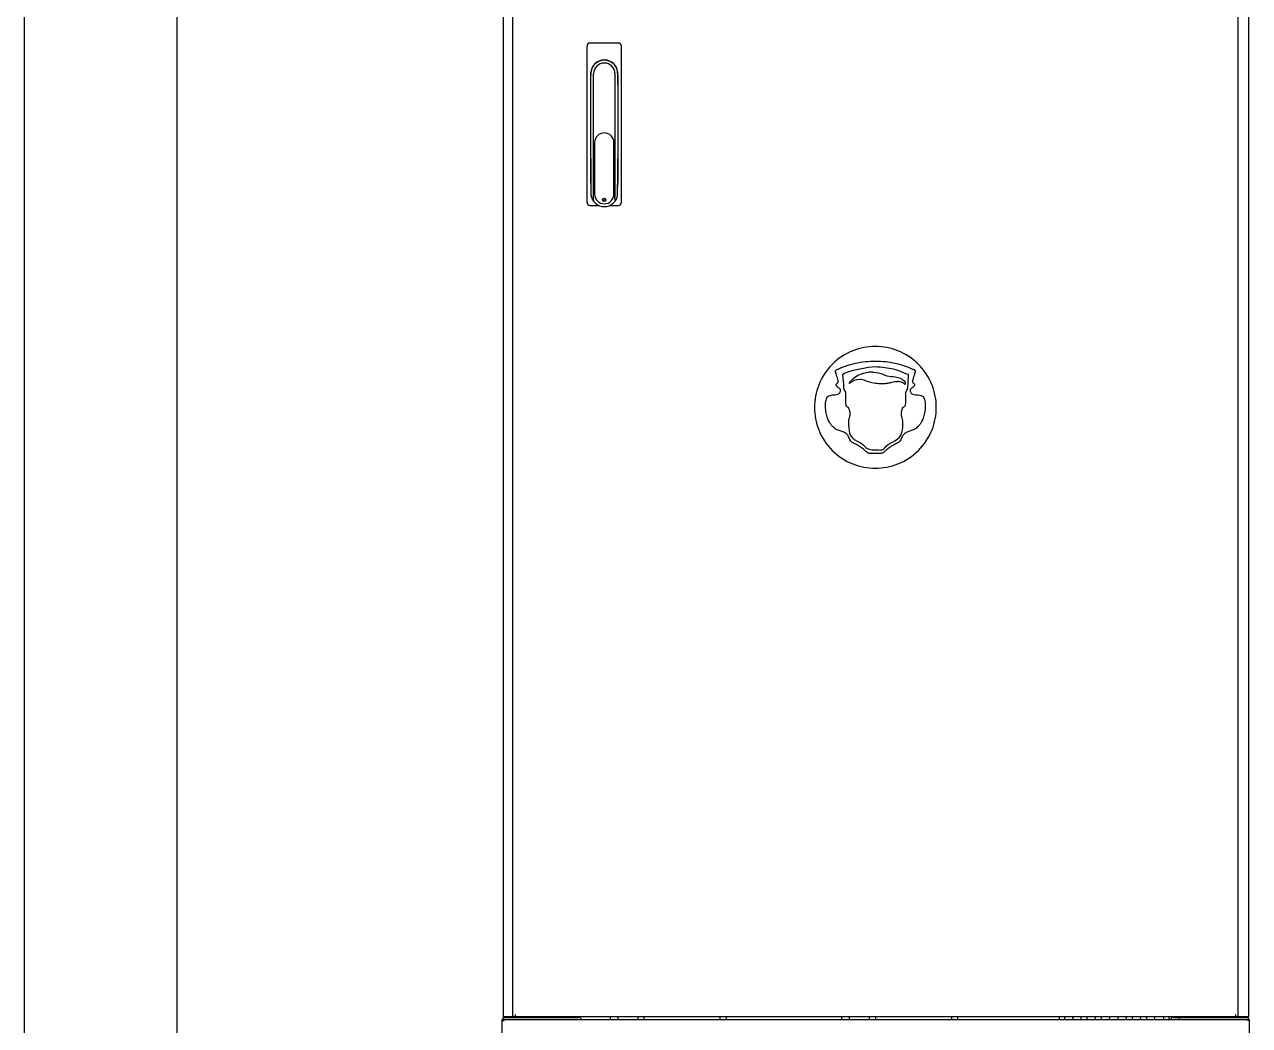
# Model space of a CAD drawing. Header units: millimetres. Extents: x 0 to 87554, y -20854 to 20404.
# Drawn here: x 14735 to 15942, y -7035 to -6048 of the extents above; entities that cross this region are included whole.
import ezdxf

# ---------------------------------------------------------------- set-up
doc = ezdxf.new("R2010")
doc.units = ezdxf.units.MM
doc.layers.get('0').update_dxf_attribs({"lineweight": 15})
for name, color, linetype in [('2403-00163_B-M4-1_0', 7, 'Continuous'), ('2403-00165_B-M5-1_0', 7, 'Continuous'), ('4209-01033_0', 7, 'Continuous'), ('4212-L0877_0', 7, 'Continuous'), ('4215-12269_9_0', 7, 'Continuous'), ('4215-12653_3_0', 7, 'Continuous'), ('4215-12657_0', 7, 'Continuous'), ('4215-12661_1_0', 7, 'Continuous'), ('4215-17085_1_0', 7, 'Continuous'), ('4215-17086_1_0', 7, 'Continuous'), ('8SJ_MS839_0210_0', 7, 'Continuous'), ('CORNER_FITTING-1_041_0', 7, 'Continuous'), ('CORNER_FITTING-2_041_0', 7, 'Continuous'), ('EM-S-M6-ZC_0', 7, 'Continuous'), ('MS840-1-F____-76922_0', 7, 'Continuous'), ('MS840-1-F____-80589_0', 7, 'Continuous')]:
    doc.layers.add(name, color=color, linetype=linetype)
doc.layers.add('AM_0', color=7, linetype='Continuous', lineweight=30)

# ---------------------------------------------------------------- blocks, each defined once
blk = doc.blocks.new('ju77')
at = {"layer": '2403-00163_B-M4-1_0', "color": 87, "linetype": 'Continuous'}
for p, q in [((140.9, -1554), (140.9, -1557)), ((146.1, -1554), (146.1, -1557)), ((243.9, -1554), (243.9, -1557)), ((249.1, -1554), (249.1, -1557))]:
    blk.add_line(p, q, dxfattribs=at)
at = {"layer": '2403-00165_B-M5-1_0', "color": 87, "linetype": 'Continuous'}
for p, q in [((-274.1, -1554), (-274.1, -1557)), ((-268, -1554), (-268, -1557)), ((-193.1, -1554), (-193.1, -1557)), ((-187, -1554), (-187, -1557)), ((-46.1, -1554), (-46.1, -1557)), ((-40, -1554), (-40, -1557)), ((34.9, -1554), (34.9, -1557)), ((41, -1554), (41, -1557))]:
    blk.add_line(p, q, dxfattribs=at)
at = {"layer": '4209-01033_0', "color": 87, "linetype": 'Continuous'}
for p, q in [((155, -1557), (154.2, -1554)), ((162.4, -1557), (163.1, -1554)), ((169, -1557), (168.2, -1554)), ((176.4, -1557), (177.1, -1554)), ((183, -1557), (182.2, -1554)), ((190.4, -1557), (191.1, -1554)), ((199.6, -1557), (198.8, -1554)), ((206.9, -1557), (207.7, -1554)), ((213.6, -1557), (212.8, -1554)), ((220.9, -1557), (221.7, -1554)), ((227.6, -1557), (226.8, -1554)), ((234.9, -1557), (235.7, -1554))]:
    blk.add_line(p, q, dxfattribs=at)
at = {"layer": '4212-L0877_0', "color": 87, "linetype": 'Continuous'}
for centre, start, end in [((-386.5, -1552), 221.8643, 270), ((307.5, -1552), 270, 318.1357)]:
    blk.add_arc(centre, 3, start, end, dxfattribs=at)
at = {"layer": '4215-12269_9_0', "color": 87, "linetype": 'Continuous'}
for p, q in [((-357, -1554.5), (-357, -1554)), ((-301.3, -1554.5), (-357, -1554.5)), ((-274.1, -1554.5), (-293.8, -1554.5)), ((-193.1, -1554.5), (-268, -1554.5)), ((-73.3, -1554.5), (-187, -1554.5)), ((-46.1, -1554.5), (-65.8, -1554.5)), ((34.9, -1554.5), (-40, -1554.5)), ((140.9, -1554.5), (41, -1554.5)), ((154.3, -1554.5), (146.1, -1554.5)), ((243.9, -1554.5), (235.6, -1554.5)), ((278, -1554.5), (249.1, -1554.5)), ((278, -1554.5), (278, -1554))]:
    blk.add_line(p, q, dxfattribs=at)
at = {"layer": '4215-12653_3_0', "color": 87, "linetype": 'Continuous'}
for p, q in [((-406.7, -558.5), (-406.7, -1554)), ((327.7, -1554), (327.7, -558.5)), ((-406.7, -1554), (-397, -1554)), ((317, -1554), (327.7, -1554))]:
    blk.add_line(p, q, dxfattribs=at)
at = {"layer": '4215-12657_0', "color": 87, "linetype": 'Continuous'}
for p, q in [((-407.5, -1557), (328.5, -1557)), ((-407.5, -1673), (-407.5, -1557)), ((-407.5, -1558), (-405.5, -1558)), ((-405.5, -1558), (-405.5, -1557)), ((326.5, -1558), (326.5, -1557)), ((328.5, -1558), (326.5, -1558)), ((328.5, -1673), (328.5, -1557))]:
    blk.add_line(p, q, dxfattribs=at)
at = {"layer": '4215-12661_1_0', "color": 87, "linetype": 'Continuous'}
for p, q in [((-397, -1554), (-397, 459)), ((317, 459), (317, -1554)), ((-42.1, -919.3), (-46.5, -919.3)), ((-397, -1554), (317, -1554)), ((-394.8, -1552.3), (-394.8, -1554)), ((314.8, -1552.3), (314.8, -1554))]:
    blk.add_line(p, q, dxfattribs=at)
for points, knots in [([(20, -954), (20, -946.5), (17, -930.8), (3.6, -910.4), (-16.8, -897), (-40, -892.6), (-63.3, -897), (-83.7, -910.4), (-97, -930.8), (-100, -946.5), (-100, -954)], [0, 0, 0, 0, 0.119993, 0.250002, 0.380017, 0.500018, 0.62001, 0.750015, 0.880025, 1, 1, 1, 1]), ([(-74.6, -938.6), (-74.5, -938.3), (-74.4, -937.8), (-74.3, -936.9), (-74.6, -936), (-75.4, -935.3), (-76.3, -934.7), (-77, -934.2), (-77.5, -933.7), (-78, -933.2), (-78.4, -932.6), (-78.7, -932), (-78.7, -931.3), (-78.2, -930.6), (-77.6, -930.2), (-77, -929.8), (-76.7, -929.4), (-76.6, -929.1), (-76.6, -928.4), (-76.8, -927.4), (-77.3, -925), (-78.3, -922.2), (-79, -919.9), (-79.2, -919.2), (-79.2, -918.8), (-79.3, -918.3), (-79.1, -917.7), (-78.5, -917), (-77.8, -916.7), (-76.2, -916), (-73.5, -914.8), (-67.8, -912.7), (-59.7, -910.4), (-50, -908.7), (-39.9, -908.1), (-30.2, -908.7), (-20.3, -910.4), (-12.3, -912.7), (-6.6, -914.8), (-3.8, -916), (-2.3, -916.7), (-1.7, -916.9), (-1.6, -917)], [0, 0, 0, 0, 0.008148, 0.014496, 0.024379, 0.033387, 0.043183, 0.054231, 0.058105, 0.063229, 0.071437, 0.077478, 0.082167, 0.090576, 0.099412, 0.106565, 0.108124, 0.110472, 0.117207, 0.126846, 0.138525, 0.18874, 0.200092, 0.208065, 0.2092, 0.211535, 0.221465, 0.228828, 0.236589, 0.249468, 0.275035, 0.325445, 0.423937, 0.520035, 0.61378, 0.709484, 0.805189, 0.90379, 0.954256, 0.979846, 0.99274, 1, 1, 1, 1]), ([(-1.6, -917), (-1.6, -917.1), (-1.4, -917.2), (-1, -917.7), (-0.8, -918.4), (-0.8, -918.9), (-1, -919.4), (-1.2, -920.2), (-1.9, -922.5), (-2.9, -925.4), (-3.4, -927.7), (-3.5, -928.6), (-3.5, -929.3), (-3.3, -929.5), (-3, -929.8), (-2.4, -930.2), (-1.7, -930.7), (-1.3, -931.4), (-1.4, -932.1), (-1.8, -932.8), (-2.2, -933.4), (-2.7, -933.8), (-3.2, -934.3), (-3.9, -934.8), (-4.8, -935.3), (-5.5, -936.1), (-5.7, -937), (-5.7, -937.7), (-5.6, -938.3), (-5, -940.4), (-2.7, -941.5), (0.8, -941.7), (3.3, -941.8), (5.1, -942.2), (6, -942.8), (6.4, -943.1), (7.3, -944), (8.7, -946.4), (9.3, -950.9), (9, -956.4), (8.1, -961.1), (7.1, -964.4), (6.4, -966.3), (5.6, -967.9), (4.6, -969.7), (2.7, -972.4), (-0.3, -975.2), (-3.7, -976.7), (-6.2, -977.5), (-8.6, -978.2), (-10.8, -979.3), (-12.3, -980.8), (-13.4, -982.3), (-14.2, -983.9), (-14.9, -986), (-16.1, -987.9), (-17.6, -988.8), (-18.8, -989.3), (-19.4, -989.6), (-20.6, -990.2), (-23, -991.6), (-25.7, -993.4), (-28.1, -995.2), (-29.6, -996.4), (-30.7, -997.4), (-31.5, -998.1), (-32.4, -998.8), (-33.3, -999.2), (-34.6, -999.3), (-36.8, -999.3), (-38.6, -999.3), (-40, -999.3)], [0, 0, 0, 0, 0.000415, 0.006471, 0.014529, 0.01642, 0.018609, 0.0267, 0.036408, 0.07618, 0.085227, 0.092487, 0.097298, 0.098706, 0.100047, 0.106086, 0.11326, 0.120175, 0.12416, 0.12938, 0.136471, 0.140799, 0.143183, 0.152062, 0.159953, 0.167268, 0.17542, 0.180716, 0.183832, 0.187796, 0.229442, 0.251394, 0.272907, 0.291247, 0.293607, 0.297731, 0.306077, 0.323614, 0.365016, 0.412929, 0.460705, 0.482312, 0.500882, 0.510854, 0.525792, 0.552061, 0.594563, 0.629903, 0.645894, 0.661207, 0.692105, 0.705615, 0.716499, 0.735893, 0.752984, 0.77033, 0.791779, 0.796581, 0.801046, 0.810351, 0.830027, 0.870067, 0.890013, 0.905913, 0.91766, 0.926303, 0.932895, 0.945629, 0.95371, 0.96492, 1, 1, 1, 1]), ([(-10.7, -931.3), (-11.1, -931.2), (-11.6, -930.8), (-12.7, -929.8), (-14.2, -929.1), (-16, -928.7), (-17.7, -928.6), (-19.5, -928.7), (-21.6, -929), (-24, -929.5), (-27, -930.3), (-29.3, -930.6), (-30.5, -930.7)], [0, 0, 0, 0, 0.136538, 0.273076, 0.409613, 0.477882, 0.546151, 0.602882, 0.659613, 0.773076, 0.886538, 1, 1, 1, 1]), ([(-40, -999.3), (-41.4, -999.3), (-43.3, -999.3), (-45.4, -999.3), (-46.7, -999.2), (-47.7, -998.8), (-48.5, -998.1), (-49.3, -997.4), (-50.4, -996.4), (-51.9, -995.2), (-54.4, -993.4), (-57, -991.6), (-59.4, -990.2), (-60.6, -989.6), (-61.3, -989.3), (-62.4, -988.8), (-64, -987.9), (-65.2, -986), (-65.9, -983.9), (-66.7, -982.3), (-67.7, -980.8), (-69.3, -979.3), (-71.5, -978.2), (-73.8, -977.5), (-76.4, -976.7), (-79.7, -975.2), (-82.8, -972.4), (-84.7, -969.7), (-85.7, -967.9), (-86.5, -966.3), (-87.2, -964.4), (-88.2, -961.1), (-89.1, -956.4), (-89.4, -950.9), (-88.7, -946.4), (-87.4, -944), (-86.5, -943.1), (-86, -942.7), (-85.2, -942.2), (-83.4, -941.8), (-80.9, -941.7), (-77.2, -941.5), (-75.1, -940.4), (-74.6, -938.6)], [0, 0, 0, 0, 0.04303, 0.056782, 0.066696, 0.082315, 0.0904, 0.100996, 0.115402, 0.1349, 0.159393, 0.208526, 0.232675, 0.244095, 0.249579, 0.255459, 0.281839, 0.303165, 0.324171, 0.348006, 0.361374, 0.377952, 0.415929, 0.434762, 0.45443, 0.497892, 0.550156, 0.582457, 0.600823, 0.613142, 0.63598, 0.662561, 0.721332, 0.780271, 0.831196, 0.852931, 0.863275, 0.868388, 0.871153, 0.893969, 0.92083, 0.947692, 1, 1, 1, 1]), ([(-100, -954), (-100, -961.5), (-97, -977.2), (-83.7, -997.6), (-63.3, -1011), (-40, -1015.4), (-16.8, -1011), (3.6, -997.6), (17, -977.2), (20, -961.5), (20, -954)], [0, 0, 0, 0, 0.120009, 0.25001, 0.380017, 0.500009, 0.619996, 0.749999, 0.880007, 1, 1, 1, 1])]:
    blk.add_open_spline(points, degree=3, knots=knots, dxfattribs=at)
for points in [[(-40.1, -914.2), (-46.2, -914.2), (-68.1, -917.8), (-72.4, -921.9)], [(-22, -916.5), (-27.4, -915.4), (-33.9, -914.2), (-40.1, -914.2)], [(-7.3, -921.6), (-11.5, -920.7), (-16.5, -917.6), (-22, -916.5)], [(-72.4, -921.9), (-72.1, -926.2), (-71.6, -930.4), (-71.3, -934.8)], [(-65.7, -930.4), (-63.5, -924.3), (-52.8, -919.3), (-46.5, -919.3)], [(-55.1, -926.5), (-60.9, -926.6), (-61.1, -928.1), (-65.7, -930.4)], [(-43.5, -929.7), (-47.1, -929), (-52.3, -926.5), (-55.1, -926.5)], [(-42.1, -919.3), (-34.2, -919.3), (-30.5, -923.5), (-24.3, -923.5)], [(-24.3, -923.5), (-20.4, -923.4), (-9.5, -925.8), (-10.7, -931.3)], [(-8.2, -934.4), (-7.8, -930.2), (-7.2, -925.9), (-7.3, -921.6)], [(-71.3, -934.8), (-71.2, -937.4), (-69.6, -937.5), (-69.5, -939.9)], [(-69.5, -939.9), (-69.3, -941.7), (-69.5, -944.6), (-69.5, -946.6)], [(-30.5, -930.7), (-36.4, -931), (-37.8, -930.8), (-43.5, -929.7)], [(-9.9, -946.4), (-9.9, -944.5), (-10.1, -941), (-9.9, -939.4)], [(-9.9, -939.4), (-9.7, -937.5), (-8.4, -937), (-8.2, -934.4)], [(-69.5, -946.6), (-69.3, -957.4), (-67.5, -950.2), (-65.7, -956.5)], [(-13.7, -956.3), (-12.4, -950.7), (-10, -957), (-9.9, -946.4)], [(-65.7, -956.5), (-63.9, -963), (-66.5, -963.7), (-66.5, -968.3)], [(-13, -967.6), (-13.6, -962.1), (-15.3, -963.2), (-13.7, -956.3)], [(-66.5, -968.3), (-66.4, -976.4), (-66.4, -983.4), (-58, -987.3)], [(-20.9, -987), (-13.5, -983.4), (-12.3, -975.1), (-13, -967.6)], [(-58, -987.3), (-47.4, -992.1), (-52, -995.9), (-39.3, -995.9)], [(-29.3, -992.3), (-26.9, -989.9), (-23.9, -988.5), (-20.9, -987)], [(-39.3, -995.9), (-31.9, -996), (-34.1, -996.7), (-29.3, -992.3)]]:
    blk.add_open_spline(points, degree=3, dxfattribs=at)
at = {"layer": '4215-17085_1_0', "color": 87, "linetype": 'Continuous'}
for p in [(261.7, -1555), (327.5, -1557)]:
    blk.add_line(p, (327.5, -1555), dxfattribs=at)
blk.add_arc((261.7, -1558.2), 3.2, 90, 157.858, dxfattribs=at)
at = {"layer": '4215-17086_1_0', "color": 87, "linetype": 'Continuous'}
for p, q in [((-406.5, -1555), (-332.7, -1555)), ((-406.5, -1557), (-406.5, -1555)), ((253.7, -1555), (261.7, -1555))]:
    blk.add_line(p, q, dxfattribs=at)
for centre, start, end in [((-332.7, -1558.2), 22.142, 90), ((253.7, -1558.2), 90, 157.858)]:
    blk.add_arc(centre, 3.2, start, end, dxfattribs=at)
at = {"layer": '8SJ_MS839_0210_0', "color": 87, "linetype": 'Continuous'}
for p, q in [((-316.5, -693.1), (-316.5, -743.9)), ((-297.5, -743.9), (-297.5, -693.1))]:
    blk.add_line(p, q, dxfattribs=at)
blk.add_circle((-307, -749.6), 1.65, dxfattribs=at)
for centre, start, end in [((-307, -693.1), 0, 180), ((-307, -743.9), 180, 0)]:
    blk.add_arc(centre, 9.5, start, end, dxfattribs=at)
at = {"layer": 'CORNER_FITTING-1_041_0', "color": 87, "linetype": 'Continuous'}
for p, q in [((-379.5, -1554), (-379.5, -1555)), ((-377, -1554), (-377, -1555)), ((-362, -1554), (-362, -1555)), ((-359.5, -1554), (-359.5, -1555))]:
    blk.add_line(p, q, dxfattribs=at)
at = {"layer": 'CORNER_FITTING-2_041_0', "color": 87, "linetype": 'Continuous'}
for p, q in [((280.5, -1554), (280.5, -1555)), ((283, -1554), (283, -1555)), ((298, -1554), (298, -1555)), ((300.5, -1554), (300.5, -1555))]:
    blk.add_line(p, q, dxfattribs=at)
at = {"layer": 'EM-S-M6-ZC_0', "color": 87, "linetype": 'Continuous'}
for p, q in [((-302.9, -1554), (-302.8, -1554.1)), ((-302.8, -1554.1), (-292.3, -1554.1)), ((-301.3, -1554.1), (-301.3, -1557)), ((-293.8, -1554.1), (-293.8, -1557)), ((-292.2, -1554), (-292.3, -1554.1)), ((-74.9, -1554), (-74.8, -1554.1)), ((-74.8, -1554.1), (-64.3, -1554.1)), ((-73.3, -1554.1), (-73.3, -1557)), ((-65.8, -1554.1), (-65.8, -1557)), ((-64.2, -1554), (-64.3, -1554.1))]:
    blk.add_line(p, q, dxfattribs=at)
at = {"layer": 'MS840-1-F____-76922_0', "color": 87, "linetype": 'Continuous'}
for p, q in [((-320.3, -733), (-320.3, -626.6)), ((-320.2, -623.5), (-320.2, -625)), ((-320.2, -625), (-320.2, -625.1)), ((-320.2, -625.1), (-320.2, -625.2)), ((-320.2, -625.2), (-320.2, -625.2)), ((-317.5, -747), (-317.5, -625.2)), ((-296.5, -625.2), (-296.5, -747)), ((-293.9, -625), (-293.9, -623.5)), ((-293.9, -625.1), (-293.9, -625)), ((-293.9, -625.2), (-293.9, -625.1)), ((-293.9, -625.2), (-293.9, -625.2)), ((-293.8, -626.6), (-293.8, -733)), ((-320.2, -734.5), (-320.2, -744.5)), ((-293.9, -744.5), (-293.9, -734.5))]:
    blk.add_line(p, q, dxfattribs=at)
blk.add_circle((-307, -749.6), 1.25, dxfattribs=at)
for centre, radius, start, end in [((-307, -625.2), 13.2, 7.8078, 172.1923), ((-307, -625.2), 10.5, 0, 180), ((-332.5, -624.5), 12.4, 2.0333, 2.3437), ((-333.3, -624.5), 13.2, 1.8877, 2.0349), ((-280.7, -625), 13.2, 181.138, 186.8102), ((-307, -733), 13.2, 180, 186.6837), ((-307, -733), 13.2, 353.3163, 0), ((-307, -743), 13.2, 186.6837, 353.3163)]:
    blk.add_arc(centre, radius, start, end, dxfattribs=at)
for points, knots in [([(-320.2, -625.2), (-320.2, -625.4), (-320.2, -625.9), (-320.3, -626.3), (-320.3, -626.6)], [0, 0, 0, 0, 0.393495, 1, 1, 1, 1]), ([(-320.3, -626.6), (-320.3, -626.6), (-320.3, -626.5), (-320.2, -626.3), (-320.2, -626.1), (-320.2, -626)], [0, 0, 0, 0, 0.073117, 0.271027, 1, 1, 1, 1]), ([(-320.1, -624), (-320.1, -623.9), (-320.1, -623.7), (-320.2, -623.5), (-320.2, -623.5), (-320.2, -623.5)], [0, 0, 0, 0, 0.733566, 0.92943, 1, 1, 1, 1]), ([(-320.2, -626), (-320.2, -625.9), (-320.1, -625.7), (-320.1, -625.4), (-320.1, -625.2)], [0, 0, 0, 0, 0.224916, 1, 1, 1, 1]), ([(-320.1, -625), (-320.1, -624.8), (-320.1, -624.5), (-320.1, -624.2), (-320.1, -624.1)], [0, 0, 0, 0, 0.772267, 1, 1, 1, 1]), ([(-293.9, -623.5), (-294, -623.5), (-293.9, -623.7), (-294, -623.9), (-294, -624.4), (-294, -624.8), (-294, -625)], [0, 0, 0, 0, 0.077684, 0.294373, 0.618063, 1, 1, 1, 1]), ([(-294, -625.2), (-294, -625.4), (-293.9, -625.7), (-293.9, -626.2), (-293.8, -626.4), (-293.8, -626.6), (-293.8, -626.6)], [0, 0, 0, 0, 0.390593, 0.710773, 0.922643, 1, 1, 1, 1]), ([(-319, -748.7), (-319, -748.8), (-318.8, -749), (-318.6, -749.3), (-318.2, -749.4), (-317.9, -749.1), (-317.7, -748.6), (-317.6, -747.9), (-317.5, -747.4), (-317.5, -747)], [0, 0, 0, 0, 0.114814, 0.215546, 0.305498, 0.411963, 0.548443, 0.696904, 1, 1, 1, 1]), ([(-295.1, -748.7), (-295.1, -748.8), (-295.3, -749), (-295.5, -749.3), (-295.9, -749.4), (-296.2, -749.1), (-296.4, -748.6), (-296.5, -747.9), (-296.5, -747.4), (-296.5, -747)], [0, 0, 0, 0, 0.114809, 0.215539, 0.305483, 0.411954, 0.548441, 0.696904, 1, 1, 1, 1])]:
    blk.add_open_spline(points, degree=3, knots=knots, dxfattribs=at)
for points in [[(-320.1, -625.2), (-320.1, -625.2), (-320.1, -625.1), (-320.1, -625)], [(-294, -625), (-294, -625.1), (-294, -625.2), (-294, -625.2)]]:
    blk.add_open_spline(points, degree=3, dxfattribs=at)
at = {"layer": 'MS840-1-F____-80589_0', "color": 87, "linetype": 'Continuous'}
for p, q in [((-324, -752), (-324, -598)), ((-293, -595), (-321, -595)), ((-290, -752), (-290, -598)), ((-320.3, -626.5), (-320.3, -623.8)), ((-320.3, -636.2), (-320.3, -625)), ((-319.8, -621.3), (-319.7, -621.3)), ((-317.6, -617.2), (-317.8, -617.2)), ((-296.3, -617.2), (-296.5, -617.2)), ((-294.4, -621.3), (-294.3, -621.3)), ((-293.7, -636.2), (-293.7, -625)), ((-320.4, -636.2), (-320.3, -636.2)), ((-320.3, -632.8), (-320.3, -632.8)), ((-293.7, -628.7), (-293.8, -628.7)), ((-293.8, -632.8), (-293.7, -632.8)), ((-293.8, -636.2), (-293.7, -636.2)), ((-320.4, -708.8), (-320.4, -734.1)), ((-293.7, -734.1), (-293.7, -708.8)), ((-321, -755), (-312.6, -755)), ((-301.5, -755), (-293, -755))]:
    blk.add_line(p, q, dxfattribs=at)
for centre, radius, start, end in [((-321, -598), 3, 90, 180), ((-293, -598), 3, 0, 90), ((-307, -625), 13.3, 0, 180), ((-706.5, -626.8), 386.2, 359.1147, 359.6737), ((-307.6, -734.1), 12.8, 180.0043, 181.943), ((-307.4, -734.1), 13, 181.9425, 189.8567), ((-306.6, -734.1), 13, 350.1452, 358.0603), ((-306.5, -734.1), 12.8, 358.0562, 359.9956), ((-321, -752), 3, 180, 270), ((-293, -752), 3, 270, 0)]:
    blk.add_arc(centre, radius, start, end, dxfattribs=at)
for points in [[(-320.4, -708.8), (-320.4, -708.9), (-320.4, -709.1), (-320.3, -709.2)], [(-293.8, -709.2), (-293.7, -709.1), (-293.7, -708.9), (-293.7, -708.8)]]:
    blk.add_open_spline(points, degree=3, dxfattribs=at)

msp = doc.modelspace()

# ---------------------------------------------------------------- linework, layer by layer
at = {"layer": 'AM_0'}
for points in [[(14887.102, -7219.638), (14735.102, -7219.638), (14735.102, -4559.638), (14887.102, -4559.638)], [(14885.102, -4559.638), (14885.102, -7219.638)]]:
    msp.add_lwpolyline(points, dxfattribs=at)

# ---------------------------------------------------------------- block references
msp.add_blockref('ju77', (15613.142, -5471.638))

doc.saveas('drawing.dxf')
